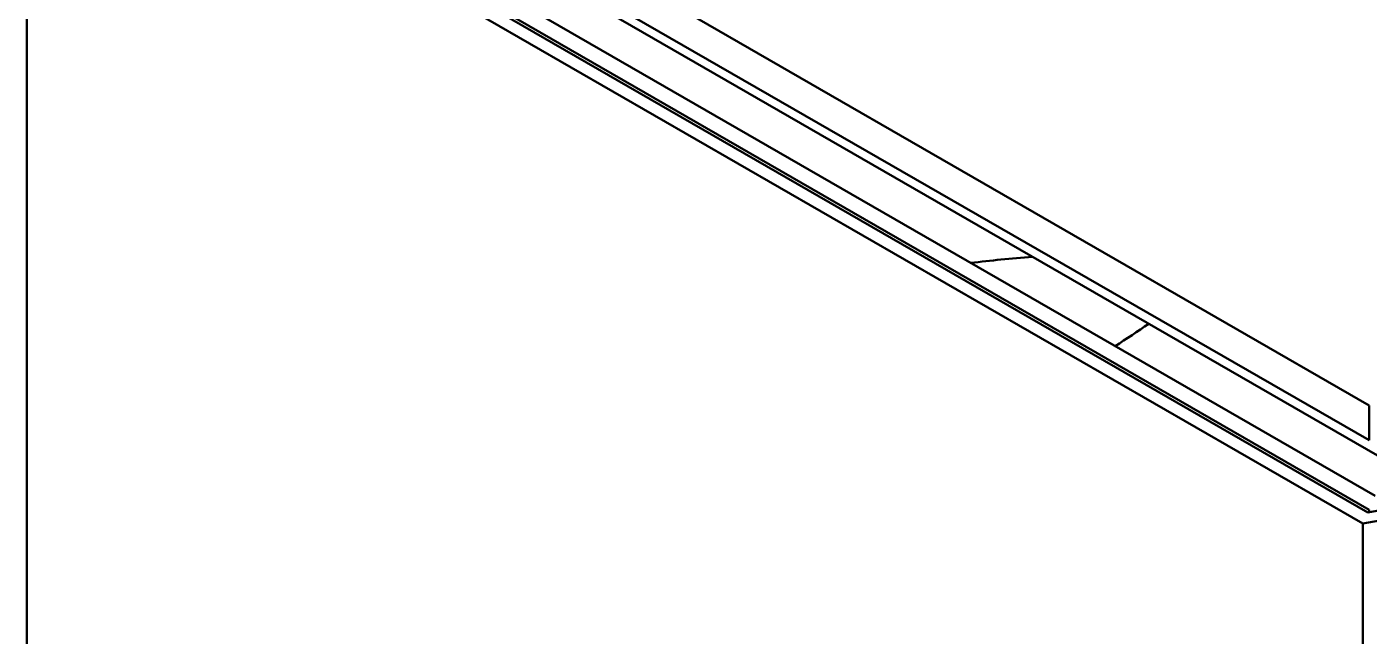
# Model space of a CAD drawing. Header units: inches. Extents: x 1.1 to 16.1, y 0.5 to 10.2.
# Drawn here: x 11.607 to 13.679, y 3.142 to 4.082 of the extents above; entities that cross this region are included whole.
import ezdxf

# ---------------------------------------------------------------- set-up
doc = ezdxf.new("R2010")
doc.units = ezdxf.units.IN
doc.header["$LTSCALE"] = 0.75
doc.header["$MEASUREMENT"] = 0
doc.layers.add('Visible', color=7, linetype='Continuous', lineweight=50)

msp = doc.modelspace()

# ---------------------------------------------------------------- linework, layer by layer
at = {"layer": 'Visible', "extrusion": (4.16334e-17, 0.817547, 0.575862)}
for p, q in [((11.6436, 4.6703, 0.1188), (13.6787, 3.4983, 1.7826)), ((11.6436, 4.6166, 0.081), (13.6787, 3.4446, 1.7448)), ((11.6955, 4.5705, 0.0325), (13.6918, 3.4209, 1.6646)), ((11.6067, 4.5038, 0.0132), (13.6692, 3.3161, 1.6994)), ((11.6067, 4.5038, 0.0132), (11.6067, 2.0094, -1.7438)), ((13.6769, 3.3331, 1.6753), (11.6362, 4.5082, 0.007)), ((11.6436, 4.5093, 0.0054), (13.6787, 3.3374, 1.6693)), ((13.6881, 3.3587, 1.639), (11.6806, 4.5147, -0.0022)), ((13.6787, 3.4446, 1.7448), (13.6787, 3.4983, 1.7826)), ((13.6787, 3.3334, 1.6665), (13.6787, 3.3374, 1.6693)), ((13.6692, 3.3161, 1.6994), (13.6692, 0.8216, -0.0577))]:
    msp.add_line(p, q, dxfattribs=at)
msp.add_arc((-13.2179, -2.1315, 3.6897), 1.6732, 105.6465, 164.3535, dxfattribs=at)
at = {"layer": 'Visible', "extrusion": (-4.16334e-17, -0.817547, -0.575862)}
msp.add_arc((13.2179, -2.1315, -3.6897), 1.647, 16.1792, 73.8208, dxfattribs=at)
at = {"layer": 'Visible'}
for points in [[(13.064, 3.7181, -0.6256), (13.0943, 3.7219, -0.6012), (13.1259, 3.7251, -0.5762), (13.1589, 3.7277, -0.5507)], [(13.3386, 3.6243, -0.2039), (13.3214, 3.6124, -0.1912), (13.3041, 3.6009, -0.1782), (13.2868, 3.5898, -0.1648)]]:
    msp.add_open_spline(points, degree=3, dxfattribs=at)

doc.saveas('drawing.dxf')
